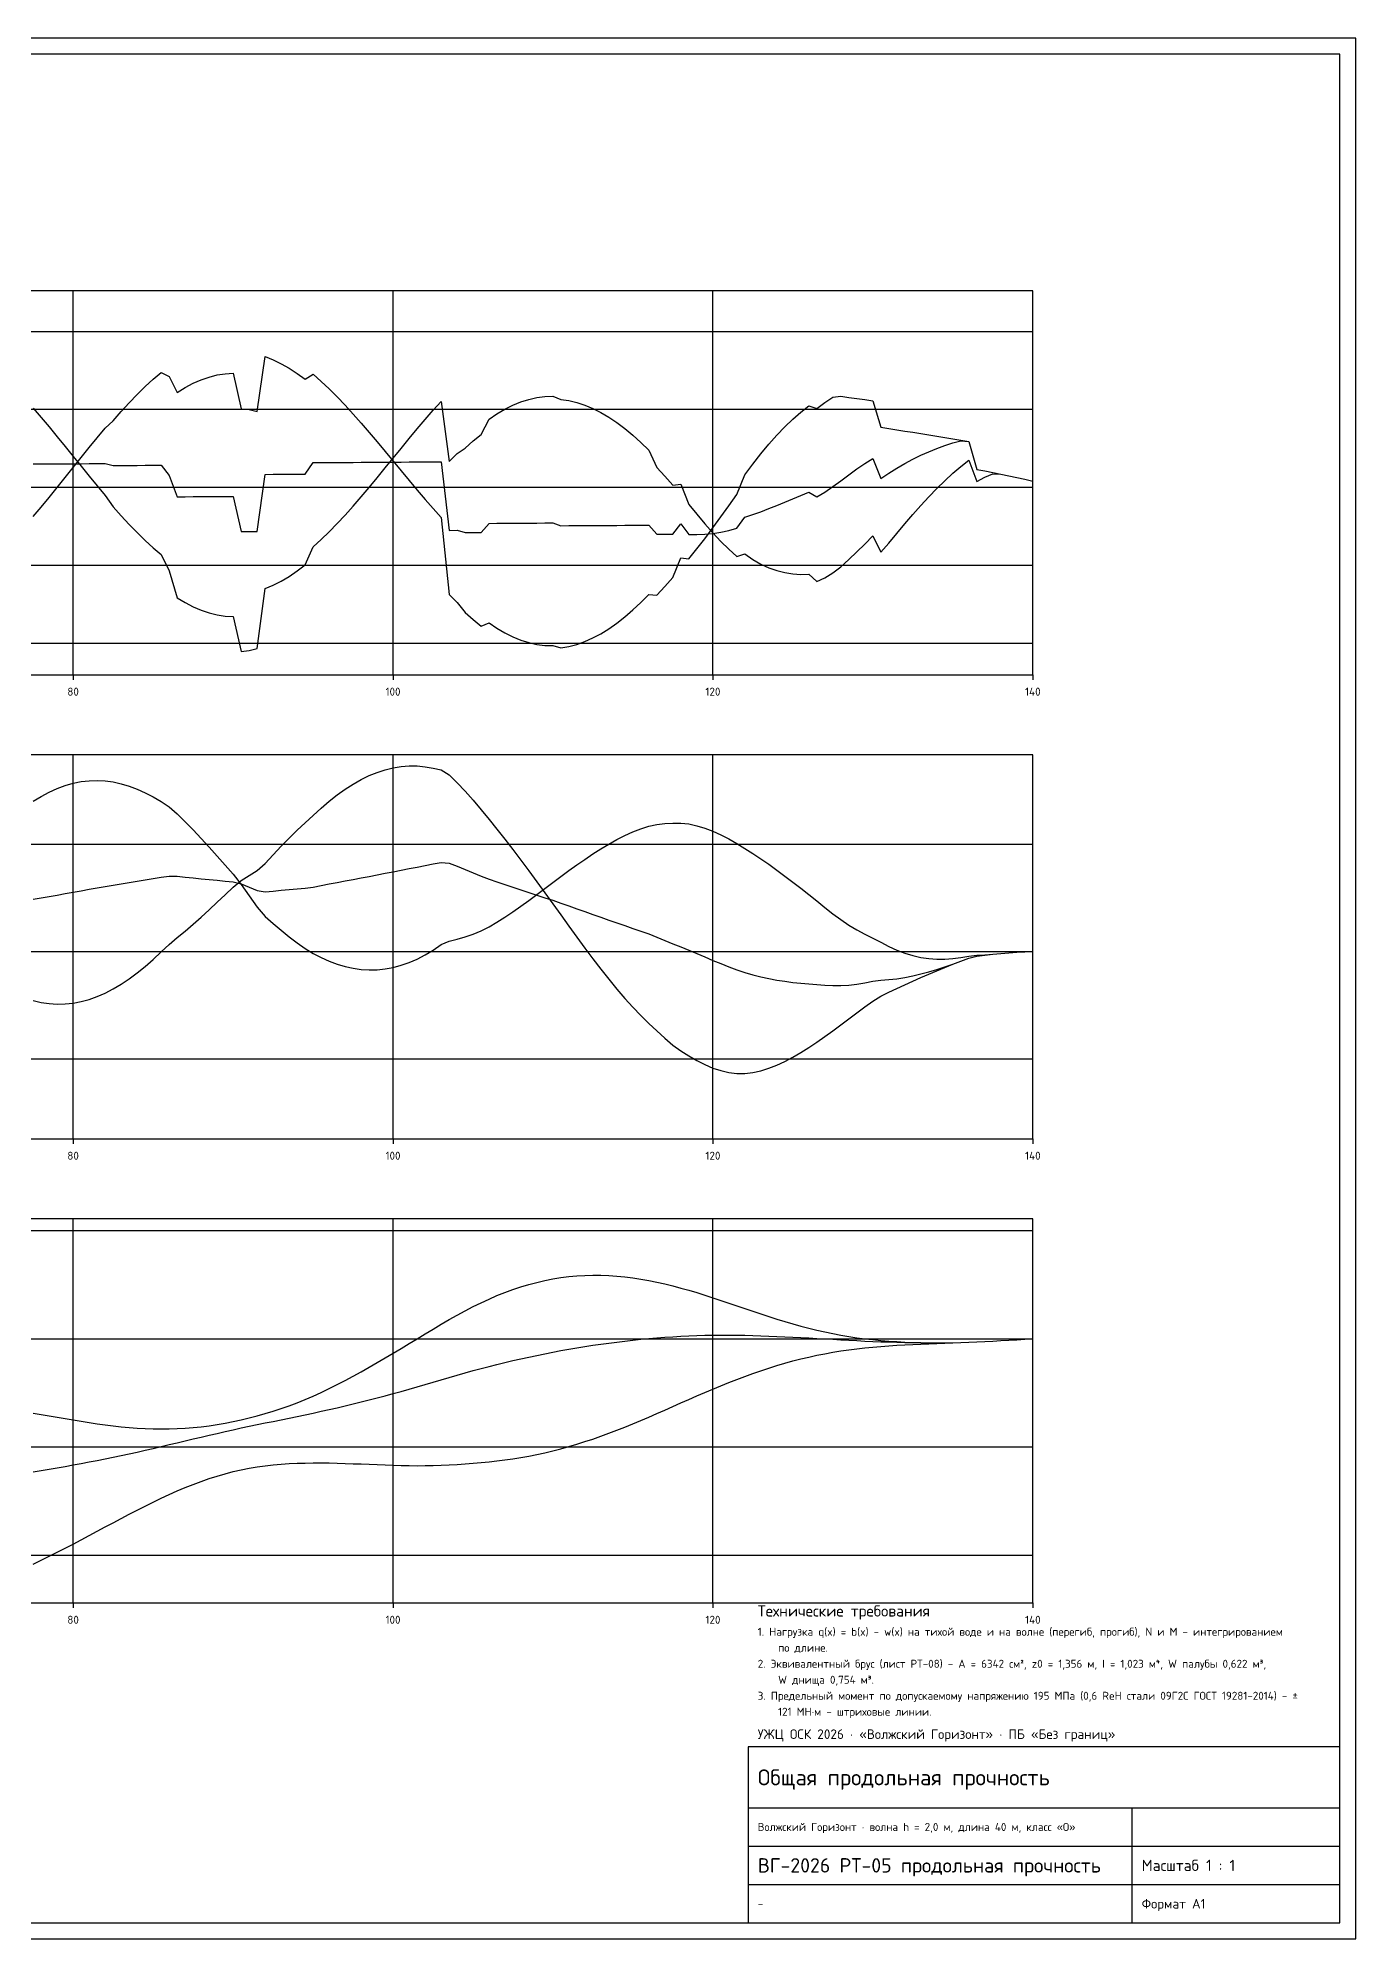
# Model space of a CAD drawing. Header units: millimetres. Extents: x 0 to 841, y 0 to 594.
# Drawn here: x 429 to 841, y 0 to 594 of the extents above; entities that cross this region are included whole.
import ezdxf
from ezdxf.enums import TextEntityAlignment as Align

# ---------------------------------------------------------------- set-up
doc = ezdxf.new("R2010")
doc.units = ezdxf.units.MM
for name, color, linetype in [('00_РАМКА', 7, 'Continuous'), ('08_ТЕКСТ', 7, 'Continuous'), ('20_ГРАФИК', 8, 'Continuous'), ('21_СЕТКА', 9, 'Continuous'), ('22_КРИВАЯ_А', 5, 'Continuous'), ('23_КРИВАЯ_Б', 1, 'Continuous'), ('24_КРИВАЯ_В', 3, 'Continuous')]:
    doc.layers.add(name, color=color, linetype=linetype)
doc.styles.add('ГОСТ', font='isocpeur.ttf')

msp = doc.modelspace()

# ---------------------------------------------------------------- linework, layer by layer
at = {"layer": '00_РАМКА'}
for p, q in [((651, 41), (836, 41)), ((771, 5), (771, 41)), ((651, 29), (836, 29)), ((651, 17), (836, 17))]:
    msp.add_line(p, q, dxfattribs=at)
for points in [[(0, 0), (841, 0), (841, 594), (0, 594)], [(20, 5), (836, 5), (836, 589), (20, 589)], [(651, 5), (836, 5), (836, 60), (651, 60)]]:
    msp.add_lwpolyline(points, close=True, dxfattribs=at)
at = {"layer": '20_ГРАФИК'}
for p, q in [((40, 453.62), (740, 453.62)), ((440, 395), (440, 393.5)), ((540, 395), (540, 393.5)), ((640, 395), (640, 393.5)), ((740, 395), (740, 393.5)), ((40, 308.58), (740, 308.58)), ((440, 250), (440, 248.5)), ((540, 250), (540, 248.5)), ((640, 250), (640, 248.5)), ((740, 250), (740, 248.5)), ((40, 187.58), (740, 187.58)), ((440, 105), (440, 103.5)), ((540, 105), (540, 103.5)), ((640, 105), (640, 103.5)), ((740, 105), (740, 103.5))]:
    msp.add_line(p, q, dxfattribs=at)
for points in [[(40, 395), (740, 395), (740, 515), (40, 515)], [(40, 250), (740, 250), (740, 370), (40, 370)], [(40, 105), (740, 105), (740, 225), (40, 225)]]:
    msp.add_lwpolyline(points, close=True, dxfattribs=at)
at = {"layer": '21_СЕТКА'}
for p, q in [((440, 395), (440, 515)), ((540, 395), (540, 515)), ((640, 395), (640, 515)), ((740, 395), (740, 515)), ((40, 502.33), (740, 502.33)), ((40, 477.98), (740, 477.98)), ((40, 453.62), (740, 453.62)), ((40, 429.26), (740, 429.26)), ((40, 404.9), (740, 404.9)), ((440, 250), (440, 370)), ((540, 250), (540, 370)), ((640, 250), (640, 370)), ((740, 250), (740, 370)), ((40, 342.1), (740, 342.1)), ((40, 308.58), (740, 308.58)), ((40, 275.06), (740, 275.06)), ((40, 221.42), (740, 221.42)), ((440, 105), (440, 225)), ((540, 105), (540, 225)), ((640, 105), (640, 225)), ((740, 105), (740, 225)), ((40, 187.58), (740, 187.58)), ((40, 153.74), (740, 153.74)), ((40, 119.9), (740, 119.9))]:
    msp.add_line(p, q, dxfattribs=at)
at = {"layer": '22_КРИВАЯ_А', "linetype": 'Continuous'}
for points in [[(427.5, 460.9), (430, 460.92), (432.5, 460.93), (435, 460.95), (437.5, 460.96), (440, 460.98), (442.5, 460.99), (445, 461.01), (447.5, 461.02), (450, 461.04), (452.5, 460.42), (455, 460.43), (457.5, 460.45), (460, 460.46), (462.5, 460.48), (465, 460.49), (467.5, 460.51), (470, 457.34), (472.5, 450.66), (475, 450.68), (477.5, 450.69), (480, 450.71), (482.5, 450.72), (485, 450.74), (487.5, 450.76), (490, 450.77), (492.5, 439.76), (495, 439.77), (497.5, 439.79), (500, 457.66), (502.5, 457.68), (505, 457.69), (507.5, 457.71), (510, 457.72), (512.5, 457.74), (515, 461.34), (517.5, 461.35), (520, 461.37), (522.5, 461.38), (525, 461.4), (527.5, 461.41), (530, 461.43), (532.5, 461.44), (535, 461.46), (537.5, 461.47), (540, 461.49), (542.5, 461.51), (545, 461.52), (547.5, 461.54), (550, 461.55), (552.5, 461.57), (555, 461.58), (557.5, 440.16), (560, 440.17), (562.5, 439.44), (565, 439.46), (567.5, 439.47), (570, 442.35), (572.5, 442.37), (575, 442.38), (577.5, 442.4), (580, 442.42), (582.5, 442.43), (585, 442.45), (587.5, 442.46), (590, 442.48), (592.5, 441.61), (595, 441.63), (597.5, 441.64), (600, 441.66), (602.5, 441.67), (605, 441.69), (607.5, 441.7), (610, 441.72), (612.5, 441.73), (615, 441.75), (617.5, 441.76), (620, 441.78), (622.5, 438.93), (625, 438.94), (627.5, 438.96), (630, 442.16), (632.5, 438.84), (635, 438.85), (637.5, 438.95), (640, 439.21), (642.5, 439.61), (645, 440.15), (647.5, 440.79), (650, 444.23), (652.5, 445.07), (655, 445.97), (657.5, 446.94), (660, 447.94), (662.5, 448.97), (665, 450.02), (667.5, 451.06), (670, 452.09), (672.5, 450.62), (675, 452.14), (677.5, 453.84), (680, 455.66), (682.5, 457.52), (685, 459.33), (687.5, 461.02), (690, 462.66), (692.5, 456.37), (695, 457.98), (697.5, 459.54), (700, 461.02), (702.5, 462.41), (705, 463.62), (707.5, 464.74), (710, 465.77), (712.5, 466.69), (715, 467.5), (717.5, 468.17), (720, 467.91), (722.5, 459.22), (725, 458.75), (727.5, 458.26), (730, 457.75), (732.5, 457.23), (735, 456.69), (737.5, 456.14), (740, 455.58)], [(427.5, 324.88), (430, 325.32), (432.5, 325.77), (435, 326.21), (437.5, 326.66), (440, 327.11), (442.5, 327.56), (445, 328.01), (447.5, 328.46), (450, 328.91), (452.5, 329.34), (455, 329.75), (457.5, 330.16), (460, 330.58), (462.5, 330.99), (465, 331.4), (467.5, 331.82), (470, 332.13), (472.5, 332.1), (475, 331.83), (477.5, 331.58), (480, 331.32), (482.5, 331.06), (485, 330.8), (487.5, 330.55), (490, 330.29), (492.5, 329.66), (495, 328.65), (497.5, 327.64), (500, 327.24), (502.5, 327.46), (505, 327.69), (507.5, 327.91), (510, 328.13), (512.5, 328.36), (515, 328.71), (517.5, 329.18), (520, 329.66), (522.5, 330.13), (525, 330.61), (527.5, 331.09), (530, 331.56), (532.5, 332.04), (535, 332.53), (537.5, 333.01), (540, 333.49), (542.5, 333.98), (545, 334.46), (547.5, 334.95), (550, 335.43), (552.5, 335.92), (555, 336.41), (557.5, 336.17), (560, 335.18), (562.5, 334.17), (565, 333.14), (567.5, 332.11), (570, 331.18), (572.5, 330.34), (575, 329.51), (577.5, 328.68), (580, 327.85), (582.5, 327.02), (585, 326.2), (587.5, 325.37), (590, 324.55), (592.5, 323.69), (595, 322.81), (597.5, 321.92), (600, 321.04), (602.5, 320.16), (605, 319.28), (607.5, 318.4), (610, 317.53), (612.5, 316.65), (615, 315.78), (617.5, 314.9), (620, 314.03), (622.5, 313.06), (625, 311.99), (627.5, 310.92), (630, 309.97), (632.5, 309), (635, 307.93), (637.5, 306.86), (640, 305.8), (642.5, 304.77), (645, 303.76), (647.5, 302.8), (650, 301.98), (652.5, 301.3), (655, 300.69), (657.5, 300.14), (660, 299.65), (662.5, 299.24), (665, 298.9), (667.5, 298.63), (670, 298.43), (672.5, 298.22), (675, 298.01), (677.5, 297.9), (680, 297.92), (682.5, 298.07), (685, 298.34), (687.5, 298.74), (690, 299.24), (692.5, 299.59), (695, 299.78), (697.5, 300.07), (700, 300.47), (702.5, 300.97), (705, 301.56), (707.5, 302.23), (710, 302.97), (712.5, 303.78), (715, 304.65), (717.5, 305.57), (720, 306.51), (722.5, 307.13), (725, 307.45), (727.5, 307.72), (730, 307.97), (732.5, 308.18), (735, 308.35), (737.5, 308.48), (740, 308.58)], [(427.5, 146), (430, 146.4), (432.5, 146.81), (435, 147.23), (437.5, 147.67), (440, 148.12), (442.5, 148.58), (445, 149.05), (447.5, 149.54), (450, 150.04), (452.5, 150.55), (455, 151.07), (457.5, 151.61), (460, 152.16), (462.5, 152.72), (465, 153.29), (467.5, 153.88), (470, 154.47), (472.5, 155.07), (475, 155.67), (477.5, 156.26), (480, 156.85), (482.5, 157.43), (485, 158), (487.5, 158.58), (490, 159.14), (492.5, 159.7), (495, 160.24), (497.5, 160.75), (500, 161.25), (502.5, 161.75), (505, 162.25), (507.5, 162.76), (510, 163.28), (512.5, 163.81), (515, 164.34), (517.5, 164.89), (520, 165.45), (522.5, 166.02), (525, 166.61), (527.5, 167.21), (530, 167.82), (532.5, 168.45), (535, 169.09), (537.5, 169.74), (540, 170.41), (542.5, 171.09), (545, 171.78), (547.5, 172.49), (550, 173.22), (552.5, 173.95), (555, 174.7), (557.5, 175.46), (560, 176.2), (562.5, 176.91), (565, 177.61), (567.5, 178.28), (570, 178.92), (572.5, 179.54), (575, 180.15), (577.5, 180.73), (580, 181.3), (582.5, 181.85), (585, 182.37), (587.5, 182.88), (590, 183.37), (592.5, 183.84), (595, 184.28), (597.5, 184.71), (600, 185.12), (602.5, 185.5), (605, 185.87), (607.5, 186.21), (610, 186.53), (612.5, 186.83), (615, 187.12), (617.5, 187.38), (620, 187.62), (622.5, 187.84), (625, 188.03), (627.5, 188.2), (630, 188.35), (632.5, 188.47), (635, 188.57), (637.5, 188.64), (640, 188.69), (642.5, 188.71), (645, 188.71), (647.5, 188.68), (650, 188.63), (652.5, 188.57), (655, 188.49), (657.5, 188.4), (660, 188.29), (662.5, 188.18), (665, 188.06), (667.5, 187.93), (670, 187.8), (672.5, 187.66), (675, 187.52), (677.5, 187.38), (680, 187.24), (682.5, 187.1), (685, 186.97), (687.5, 186.85), (690, 186.74), (692.5, 186.64), (695, 186.55), (697.5, 186.47), (700, 186.4), (702.5, 186.34), (705, 186.3), (707.5, 186.28), (710, 186.27), (712.5, 186.29), (715, 186.32), (717.5, 186.38), (720, 186.47), (722.5, 186.58), (725, 186.7), (727.5, 186.83), (730, 186.97), (732.5, 187.11), (735, 187.26), (737.5, 187.42), (740, 187.58)]]:
    msp.add_lwpolyline(points, dxfattribs=at)
at = {"layer": '23_КРИВАЯ_Б', "linetype": 'Continuous'}
for points in [[(427.5, 444.48), (430, 447.43), (432.5, 450.45), (435, 453.52), (437.5, 456.64), (440, 459.77), (442.5, 462.9), (445, 466.01), (447.5, 469.09), (450, 472.1), (452.5, 474.41), (455, 477.25), (457.5, 479.99), (460, 482.59), (462.5, 485.06), (465, 487.36), (467.5, 489.48), (470, 488.23), (472.5, 483.28), (475, 484.8), (477.5, 486.12), (480, 487.21), (482.5, 488.07), (485, 488.71), (487.5, 489.11), (490, 489.27), (492.5, 478.18), (495, 477.88), (497.5, 477.34), (500, 494.44), (502.5, 493.45), (505, 492.24), (507.5, 490.82), (510, 489.18), (512.5, 487.35), (515, 488.92), (517.5, 486.72), (520, 484.37), (522.5, 481.87), (525, 479.24), (527.5, 476.49), (530, 473.66), (532.5, 470.74), (535, 467.77), (537.5, 464.77), (540, 461.74), (542.5, 458.71), (545, 455.7), (547.5, 452.73), (550, 449.81), (552.5, 446.97), (555, 444.22), (557.5, 420.14), (560, 417.62), (562.5, 414.5), (565, 412.29), (567.5, 410.24), (570, 411.25), (572.5, 409.59), (575, 408.13), (577.5, 406.89), (580, 405.87), (582.5, 405.09), (585, 404.53), (587.5, 404.22), (590, 404.15), (592.5, 403.45), (595, 403.86), (597.5, 404.51), (600, 405.41), (602.5, 406.53), (605, 407.87), (607.5, 409.43), (610, 411.2), (612.5, 413.16), (615, 415.31), (617.5, 417.63), (620, 420.11), (622.5, 419.86), (625, 422.6), (627.5, 425.45), (630, 431.58), (632.5, 431.27), (635, 434.34), (637.5, 437.54), (640, 440.9), (642.5, 444.36), (645, 447.87), (647.5, 451.36), (650, 457.48), (652.5, 460.82), (655, 464.02), (657.5, 467.05), (660, 469.89), (662.5, 472.52), (665, 474.93), (667.5, 477.11), (670, 479.06), (672.5, 478.24), (675, 480.08), (677.5, 481.78), (680, 482.06), (682.5, 481.71), (685, 481.36), (687.5, 481), (690, 480.65), (692.5, 472.35), (695, 471.97), (697.5, 471.59), (700, 471.19), (702.5, 470.79), (705, 470.41), (707.5, 470.01), (710, 469.61), (712.5, 469.2), (715, 468.78), (717.5, 468.35), (720, 467.91), (722.5, 459.22), (725, 458.75), (727.5, 458.26), (730, 457.75), (732.5, 457.23), (735, 456.69), (737.5, 456.14), (740, 455.58)], [(427.5, 293.26), (430, 292.67), (432.5, 292.29), (435, 292.12), (437.5, 292.16), (440, 292.42), (442.5, 292.89), (445, 293.58), (447.5, 294.48), (450, 295.59), (452.5, 296.89), (455, 298.36), (457.5, 300.02), (460, 301.86), (462.5, 303.88), (465, 306.07), (467.5, 308.41), (470, 310.77), (472.5, 312.93), (475, 314.96), (477.5, 317.09), (480, 319.31), (482.5, 321.59), (485, 323.93), (487.5, 326.3), (490, 328.69), (492.5, 330.7), (495, 332.32), (497.5, 333.92), (500, 336.08), (502.5, 338.79), (505, 341.44), (507.5, 343.99), (510, 346.43), (512.5, 348.76), (515, 351.08), (517.5, 353.37), (520, 355.51), (522.5, 357.48), (525, 359.28), (527.5, 360.89), (530, 362.31), (532.5, 363.53), (535, 364.54), (537.5, 365.36), (540, 365.96), (542.5, 366.36), (545, 366.55), (547.5, 366.53), (550, 366.31), (552.5, 365.89), (555, 365.28), (557.5, 363.75), (560, 361.3), (562.5, 358.66), (565, 355.83), (567.5, 352.86), (570, 349.85), (572.5, 346.82), (575, 343.69), (577.5, 340.45), (580, 337.15), (582.5, 333.78), (585, 330.36), (587.5, 326.91), (590, 323.45), (592.5, 319.97), (595, 316.47), (597.5, 313.01), (600, 309.61), (602.5, 306.27), (605, 303.02), (607.5, 299.87), (610, 296.83), (612.5, 293.92), (615, 291.15), (617.5, 288.54), (620, 286.09), (622.5, 283.72), (625, 281.43), (627.5, 279.34), (630, 277.55), (632.5, 275.97), (635, 274.48), (637.5, 273.2), (640, 272.15), (642.5, 271.34), (645, 270.77), (647.5, 270.43), (650, 270.43), (652.5, 270.75), (655, 271.3), (657.5, 272.06), (660, 273.02), (662.5, 274.18), (665, 275.5), (667.5, 276.99), (670, 278.61), (672.5, 280.28), (675, 281.98), (677.5, 283.8), (680, 285.69), (682.5, 287.57), (685, 289.44), (687.5, 291.28), (690, 293.09), (692.5, 294.61), (695, 295.82), (697.5, 297.02), (700, 298.18), (702.5, 299.32), (705, 300.43), (707.5, 301.51), (710, 302.57), (712.5, 303.6), (715, 304.6), (717.5, 305.57), (720, 306.51), (722.5, 307.13), (725, 307.45), (727.5, 307.72), (730, 307.97), (732.5, 308.18), (735, 308.35), (737.5, 308.48), (740, 308.58)], [(427.5, 164.33), (430, 163.92), (432.5, 163.49), (435, 163.06), (437.5, 162.63), (440, 162.21), (442.5, 161.8), (445, 161.4), (447.5, 161.02), (450, 160.67), (452.5, 160.36), (455, 160.07), (457.5, 159.83), (460, 159.64), (462.5, 159.49), (465, 159.41), (467.5, 159.37), (470, 159.4), (472.5, 159.49), (475, 159.63), (477.5, 159.83), (480, 160.08), (482.5, 160.39), (485, 160.76), (487.5, 161.2), (490, 161.69), (492.5, 162.24), (495, 162.84), (497.5, 163.48), (500, 164.16), (502.5, 164.92), (505, 165.74), (507.5, 166.62), (510, 167.58), (512.5, 168.59), (515, 169.66), (517.5, 170.8), (520, 171.99), (522.5, 173.23), (525, 174.52), (527.5, 175.86), (530, 177.24), (532.5, 178.65), (535, 180.09), (537.5, 181.56), (540, 183.04), (542.5, 184.54), (545, 186.05), (547.5, 187.57), (550, 189.08), (552.5, 190.58), (555, 192.07), (557.5, 193.54), (560, 194.96), (562.5, 196.31), (565, 197.6), (567.5, 198.82), (570, 199.96), (572.5, 201.03), (575, 202.02), (577.5, 202.93), (580, 203.76), (582.5, 204.51), (585, 205.17), (587.5, 205.75), (590, 206.25), (592.5, 206.65), (595, 206.97), (597.5, 207.21), (600, 207.36), (602.5, 207.42), (605, 207.41), (607.5, 207.31), (610, 207.14), (612.5, 206.89), (615, 206.58), (617.5, 206.2), (620, 205.75), (622.5, 205.25), (625, 204.69), (627.5, 204.07), (630, 203.41), (632.5, 202.7), (635, 201.96), (637.5, 201.19), (640, 200.39), (642.5, 199.56), (645, 198.72), (647.5, 197.87), (650, 197.02), (652.5, 196.17), (655, 195.34), (657.5, 194.52), (660, 193.72), (662.5, 192.96), (665, 192.23), (667.5, 191.53), (670, 190.87), (672.5, 190.26), (675, 189.69), (677.5, 189.17), (680, 188.7), (682.5, 188.27), (685, 187.89), (687.5, 187.56), (690, 187.28), (692.5, 187.05), (695, 186.85), (697.5, 186.68), (700, 186.54), (702.5, 186.43), (705, 186.35), (707.5, 186.3), (710, 186.28), (712.5, 186.29), (715, 186.32), (717.5, 186.39), (720, 186.47), (722.5, 186.58), (725, 186.7), (727.5, 186.83), (730, 186.97), (732.5, 187.11), (735, 187.26), (737.5, 187.42), (740, 187.58)]]:
    msp.add_lwpolyline(points, dxfattribs=at)
at = {"layer": '24_КРИВАЯ_В', "linetype": 'Continuous'}
for points in [[(427.5, 478.34), (430, 475.44), (432.5, 472.46), (435, 469.43), (437.5, 466.36), (440, 463.27), (442.5, 460.18), (445, 457.11), (447.5, 454.07), (450, 451.09), (452.5, 447.55), (455, 444.74), (457.5, 442.03), (460, 439.45), (462.5, 437.02), (465, 434.74), (467.5, 432.63), (470, 427.53), (472.5, 419.11), (475, 417.59), (477.5, 416.28), (480, 415.2), (482.5, 414.35), (485, 413.74), (487.5, 413.36), (490, 413.23), (492.5, 402.31), (495, 402.66), (497.5, 403.26), (500, 421.94), (502.5, 423), (505, 424.28), (507.5, 425.78), (510, 427.48), (512.5, 429.38), (515, 435.05), (517.5, 437.31), (520, 439.72), (522.5, 442.27), (525, 444.95), (527.5, 447.75), (530, 450.63), (532.5, 453.58), (535, 456.6), (537.5, 459.65), (540, 462.72), (542.5, 465.78), (545, 468.83), (547.5, 471.84), (550, 474.79), (552.5, 477.67), (555, 480.45), (557.5, 461.68), (560, 464.22), (562.5, 465.87), (565, 468.1), (567.5, 470.15), (570, 474.89), (572.5, 476.55), (575, 478.01), (577.5, 479.26), (580, 480.28), (582.5, 481.08), (585, 481.65), (587.5, 481.98), (590, 482.09), (592.5, 481.08), (595, 480.72), (597.5, 480.13), (600, 479.31), (602.5, 478.27), (605, 477), (607.5, 475.52), (610, 473.83), (612.5, 471.94), (615, 469.86), (617.5, 467.61), (620, 465.19), (622.5, 459.76), (625, 457.07), (627.5, 454.26), (630, 454.55), (632.5, 448.24), (635, 445.21), (637.5, 442.21), (640, 439.37), (642.5, 436.71), (645, 434.26), (647.5, 432.04), (650, 432.77), (652.5, 431.07), (655, 429.64), (657.5, 428.49), (660, 427.6), (662.5, 426.96), (665, 426.57), (667.5, 426.4), (670, 426.42), (672.5, 424.2), (675, 425.29), (677.5, 426.84), (680, 428.79), (682.5, 431.02), (685, 433.42), (687.5, 435.88), (690, 438.47), (692.5, 433.3), (695, 436.19), (697.5, 439.17), (700, 442.17), (702.5, 445.16), (705, 447.92), (707.5, 450.6), (710, 453.2), (712.5, 455.68), (715, 458), (717.5, 460.14), (720, 462.05), (722.5, 455.47), (725, 456.81), (727.5, 457.81), (730, 457.75), (732.5, 457.23), (735, 456.69), (737.5, 456.14), (740, 455.58)], [(427.5, 355.49), (430, 357.03), (432.5, 358.37), (435, 359.51), (437.5, 360.43), (440, 361.15), (442.5, 361.64), (445, 361.93), (447.5, 362.01), (450, 361.88), (452.5, 361.53), (455, 360.95), (457.5, 360.19), (460, 359.25), (462.5, 358.13), (465, 356.85), (467.5, 355.42), (470, 353.75), (472.5, 351.6), (475, 349.12), (477.5, 346.54), (480, 343.87), (482.5, 341.14), (485, 338.36), (487.5, 335.55), (490, 332.71), (492.5, 329.5), (495, 325.93), (497.5, 322.38), (500, 319.5), (502.5, 317.3), (505, 315.18), (507.5, 313.15), (510, 311.24), (512.5, 309.45), (515, 307.92), (517.5, 306.66), (520, 305.56), (522.5, 304.63), (525, 303.89), (527.5, 303.33), (530, 302.97), (532.5, 302.81), (535, 302.85), (537.5, 303.1), (540, 303.56), (542.5, 304.24), (545, 305.12), (547.5, 306.21), (550, 307.51), (552.5, 309.01), (555, 310.7), (557.5, 311.84), (560, 312.43), (562.5, 313.16), (565, 314.02), (567.5, 315.03), (570, 316.27), (572.5, 317.73), (575, 319.3), (577.5, 320.97), (580, 322.71), (582.5, 324.51), (585, 326.36), (587.5, 328.25), (590, 330.14), (592.5, 332.01), (595, 333.83), (597.5, 335.62), (600, 337.35), (602.5, 339.03), (605, 340.62), (607.5, 342.12), (610, 343.51), (612.5, 344.78), (615, 345.91), (617.5, 346.89), (620, 347.71), (622.5, 348.27), (625, 348.54), (627.5, 348.62), (630, 348.62), (632.5, 348.41), (635, 347.87), (637.5, 347.13), (640, 346.19), (642.5, 345.06), (645, 343.76), (647.5, 342.29), (650, 340.77), (652.5, 339.22), (655, 337.56), (657.5, 335.82), (660, 334), (662.5, 332.13), (665, 330.22), (667.5, 328.3), (670, 326.37), (672.5, 324.36), (675, 322.32), (677.5, 320.36), (680, 318.53), (682.5, 316.84), (685, 315.31), (687.5, 313.95), (690, 312.76), (692.5, 311.48), (695, 310.12), (697.5, 308.97), (700, 308.02), (702.5, 307.28), (705, 306.73), (707.5, 306.37), (710, 306.2), (712.5, 306.2), (715, 306.36), (717.5, 306.68), (720, 307.13), (722.5, 307.43), (725, 307.54), (727.5, 307.74), (730, 307.97), (732.5, 308.18), (735, 308.35), (737.5, 308.48), (740, 308.58)], [(427.5, 117.17), (430, 118.36), (432.5, 119.58), (435, 120.83), (437.5, 122.11), (440, 123.42), (442.5, 124.74), (445, 126.07), (447.5, 127.41), (450, 128.75), (452.5, 130.08), (455, 131.41), (457.5, 132.72), (460, 134.01), (462.5, 135.27), (465, 136.51), (467.5, 137.71), (470, 138.88), (472.5, 139.99), (475, 141.06), (477.5, 142.06), (480, 142.99), (482.5, 143.86), (485, 144.66), (487.5, 145.39), (490, 146.05), (492.5, 146.63), (495, 147.14), (497.5, 147.55), (500, 147.88), (502.5, 148.15), (505, 148.37), (507.5, 148.54), (510, 148.66), (512.5, 148.73), (515, 148.77), (517.5, 148.76), (520, 148.74), (522.5, 148.68), (525, 148.61), (527.5, 148.52), (530, 148.43), (532.5, 148.32), (535, 148.22), (537.5, 148.12), (540, 148.04), (542.5, 147.96), (545, 147.91), (547.5, 147.89), (550, 147.9), (552.5, 147.94), (555, 148.03), (557.5, 148.15), (560, 148.3), (562.5, 148.46), (565, 148.65), (567.5, 148.86), (570, 149.1), (572.5, 149.38), (575, 149.7), (577.5, 150.05), (580, 150.46), (582.5, 150.91), (585, 151.4), (587.5, 151.95), (590, 152.54), (592.5, 153.19), (595, 153.88), (597.5, 154.62), (600, 155.4), (602.5, 156.23), (605, 157.1), (607.5, 158.02), (610, 158.97), (612.5, 159.95), (615, 160.97), (617.5, 162.02), (620, 163.08), (622.5, 164.17), (625, 165.27), (627.5, 166.38), (630, 167.49), (632.5, 168.59), (635, 169.69), (637.5, 170.78), (640, 171.84), (642.5, 172.88), (645, 173.9), (647.5, 174.87), (650, 175.81), (652.5, 176.72), (655, 177.58), (657.5, 178.41), (660, 179.19), (662.5, 179.92), (665, 180.61), (667.5, 181.25), (670, 181.85), (672.5, 182.39), (675, 182.89), (677.5, 183.34), (680, 183.74), (682.5, 184.1), (685, 184.42), (687.5, 184.7), (690, 184.96), (692.5, 185.18), (695, 185.37), (697.5, 185.53), (700, 185.67), (702.5, 185.79), (705, 185.89), (707.5, 185.98), (710, 186.07), (712.5, 186.16), (715, 186.25), (717.5, 186.34), (720, 186.45), (722.5, 186.57), (725, 186.7), (727.5, 186.83), (730, 186.97), (732.5, 187.11), (735, 187.26), (737.5, 187.42), (740, 187.58)]]:
    msp.add_lwpolyline(points, dxfattribs=at)

# ---------------------------------------------------------------- texts
at = {"layer": '08_ТЕКСТ', "style": 'ГОСТ'}
for s, p in [('80', (440, 391)), ('100', (540, 391)), ('120', (640, 391)), ('140', (740, 391)), ('80', (440, 246)), ('100', (540, 246)), ('120', (640, 246)), ('140', (740, 246)), ('80', (440, 101)), ('100', (540, 101)), ('120', (640, 101)), ('140', (740, 101))]:
    msp.add_text(s, height=2.5, dxfattribs=at).set_placement(p, align=Align.TOP_CENTER)
for s, height, p in [('Технические требования', 3.5, (654, 102.5)), ('1. Нагрузка q(x) = b(x) - w(x) на тихой воде и на волне (перегиб, прогиб), N и M - интегрированием', 2.5, (654, 96)), ('    по длине.', 2.5, (654, 91)), ('2. Эквивалентный брус (лист РТ-08) - A = 6342 см², z0 = 1,356 м, I = 1,023 м⁴, W палубы 0,622 м³,', 2.5, (654, 86)), ('3. Предельный момент по допускаемому напряжению 195 МПа (0,6 ReH стали 09Г2С ГОСТ 19281-2014) - ±', 2.5, (654, 76)), ('    W днища 0,754 м³.', 2.5, (654, 81)), ('    121 МН·м - штриховые линии.', 2.5, (654, 71)), ('УЖЦ ОСК 2026 · «Волжский Горизонт» · ПБ «Без границ»', 3, (654, 64)), ('Общая продольная прочность', 5, (654, 50.5)), ('Волжский Горизонт · волна h = 2,0 м, длина 40 м, класс «О»', 2.5, (654, 35)), ('ВГ-2026 РТ-05 продольная прочность', 4.5, (654, 23)), ('Масштаб 1 : 1', 3.5, (774, 23)), ('Формат A1', 3, (774, 11)), ('-', 2.5, (654, 11))]:
    msp.add_text(s, height=height, dxfattribs=at).set_placement(p, align=Align.MIDDLE_LEFT)

doc.saveas('drawing.dxf')
